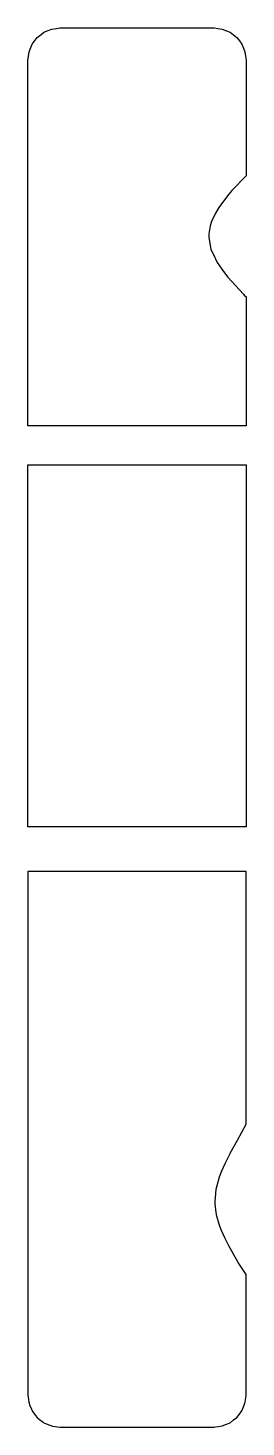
# Model space of a CAD drawing. Header units: metres. Extents: x 2.4 to 16, y -16 to 71.
import ezdxf

# ---------------------------------------------------------------- set-up
doc = ezdxf.new("R2010")
doc.units = ezdxf.units.M

msp = doc.modelspace()

# ---------------------------------------------------------------- linework, layer by layer
for p, q in [((2.986, 70.414), (3.217, 70.592)), ((3.217, 70.592), (3.4, 70.732)), ((3.4, 70.732), (3.67, 70.844)), ((3.67, 70.844), (3.882, 70.932)), ((3.882, 70.932), (4.172, 70.97)), ((4.172, 70.97), (4.4, 71)), ((4.4, 71), (6.295, 71)), ((6.295, 71), (13.78, 71)), ((13.78, 71), (14, 71)), ((14, 71), (14.246, 70.968)), ((14.246, 70.968), (14.518, 70.932)), ((14.518, 70.932), (14.771, 70.827)), ((14.771, 70.827), (15, 70.732)), ((15, 70.732), (15.217, 70.565)), ((15.217, 70.565), (15.414, 70.414)), ((2.468, 69.518), (2.58, 69.787)), ((2.58, 69.787), (2.668, 70)), ((2.668, 70), (2.846, 70.232)), ((2.846, 70.232), (2.986, 70.414)), ((15.414, 70.414), (15.581, 70.197)), ((15.581, 70.197), (15.732, 70)), ((15.732, 70), (15.837, 69.747)), ((15.837, 69.747), (15.932, 69.518)), ((2.4, 69), (2.43, 69.228)), ((2.4, 61.322), (2.4, 69)), ((2.43, 69.228), (2.468, 69.518)), ((15.932, 69.518), (15.968, 69.246)), ((15.968, 69.246), (16, 69)), ((16, 69), (16, 62.356)), ((16, 69), (16, 69)), ((16, 61.81), (15.104, 60.884)), ((16, 62.356), (16, 61.81)), ((2.4, 60.669), (2.4, 61.322)), ((2.4, 59.934), (2.4, 60.669)), ((14.849, 60.556), (14.301, 59.844)), ((15.104, 60.884), (14.849, 60.556)), ((2.4, 59.185), (2.4, 59.934)), ((2.4, 58.174), (2.4, 59.185)), ((14.074, 59.433), (13.851, 58.973)), ((14.301, 59.844), (14.074, 59.433)), ((13.768, 58.703), (13.685, 58.203)), ((13.851, 58.973), (13.768, 58.703)), ((2.4, 57.634), (2.4, 58.174)), ((2.4, 56.969), (2.4, 57.634)), ((13.685, 58.203), (13.675, 57.981)), ((13.675, 57.981), (13.757, 57.488)), ((13.757, 57.488), (13.811, 57.233)), ((2.4, 56.262), (2.4, 56.969)), ((13.811, 57.233), (13.963, 56.907)), ((13.963, 56.907), (14.199, 56.423)), ((2.4, 55.597), (2.4, 56.262)), ((14.199, 56.423), (14.592, 55.862)), ((14.592, 55.862), (14.869, 55.503)), ((2.4, 55.038), (2.4, 55.597)), ((2.4, 49.695), (2.4, 55.038)), ((14.869, 55.503), (15.831, 54.44)), ((15.831, 54.44), (15.878, 54.393)), ((15.878, 54.393), (16, 54.28)), ((16, 54.28), (16, 54.132)), ((16, 54.132), (16, 46.262)), ((2.4, 48.759), (2.4, 49.695)), ((2.4, 46.262), (2.4, 48.759)), ((12.2, 46.262), (2.4, 46.262)), ((16, 46.262), (12.2, 46.262)), ((2.4, 41.069), (2.4, 43.843)), ((2.4, 43.843), (6.2, 43.843)), ((6.2, 43.843), (16, 43.843)), ((16, 43.843), (16, 37.602)), ((16, 43.843), (16, 43.843)), ((2.4, 37.602), (2.4, 41.069)), ((2.4, 37.19), (2.4, 37.602)), ((16, 37.602), (16, 36.915)), ((2.4, 36.915), (2.4, 37.19)), ((2.4, 32.503), (2.4, 36.915)), ((16, 36.915), (16, 33.476)), ((16, 33.476), (16, 28.254)), ((2.4, 28.254), (2.4, 32.503)), ((2.4, 27.836), (2.4, 28.254)), ((16, 28.254), (16, 27.21)), ((2.4, 27.21), (2.4, 27.836)), ((2.4, 23.941), (2.4, 27.21)), ((16, 27.21), (16, 21.326)), ((2.4, 21.326), (2.4, 23.941)), ((6.76, 21.326), (2.4, 21.326)), ((16, 21.326), (6.76, 21.326)), ((11.64, 18.55), (2.4, 18.55)), ((2.4, 18.55), (2.4, 15.34)), ((16, 18.55), (11.64, 18.55)), ((16, 12.666), (16, 18.55)), ((2.4, 15.34), (2.4, 12.666)), ((2.4, 12.666), (2.4, 10.862)), ((16, 10.862), (16, 12.666)), ((2.4, 10.862), (2.4, 9.961)), ((16, 5.374), (16, 10.862)), ((2.4, 9.961), (2.4, 6.74)), ((2.4, 6.74), (2.4, 3.654)), ((16, 2.824), (16, 5.374)), ((2.4, 3.654), (2.4, 1.135)), ((15.465, 1.845), (16, 2.824)), ((15.017, 1.026), (15.465, 1.845)), ((2.4, 1.135), (2.4, 0.308)), ((14.696, 0.377), (15.01, 1.014)), ((15.01, 1.014), (15.012, 1.018)), ((15.012, 1.018), (15.015, 1.022)), ((15.015, 1.022), (15.017, 1.026)), ((2.4, 0.308), (2.4, -0.509)), ((14.484, -0.077), (14.696, 0.377)), ((2.4, -0.509), (2.4, -1.16)), ((14.191, -0.975), (14.344, -0.451)), ((14.344, -0.451), (14.484, -0.077)), ((2.4, -1.16), (2.4, -1.808)), ((14.083, -1.751), (14.135, -1.212)), ((14.135, -1.212), (14.191, -0.975)), ((2.4, -1.808), (2.4, -2.406)), ((2.4, -2.406), (2.4, -2.9)), ((14.066, -1.939), (14.083, -1.751)), ((14.076, -2.123), (14.066, -1.939)), ((14.133, -2.657), (14.076, -2.123)), ((2.4, -2.9), (2.4, -3.522)), ((14.178, -2.883), (14.133, -2.657)), ((14.331, -3.39), (14.178, -2.883)), ((14.448, -3.735), (14.331, -3.39)), ((2.4, -3.522), (2.4, -4.152)), ((2.4, -4.152), (2.4, -4.174)), ((2.4, -4.174), (2.4, -13.965)), ((14.695, -4.268), (14.448, -3.735)), ((14.916, -4.731), (14.695, -4.268)), ((15.51, -5.764), (14.916, -4.731)), ((15.63, -5.958), (15.51, -5.764)), ((16, -6.514), (15.63, -5.958)), ((16, -7.106), (16, -6.514)), ((16, -14), (16, -7.106)), ((2.4, -13.965), (2.4, -14)), ((2.4, -14), (2.403, -14.044)), ((2.403, -14.044), (2.419, -14.145)), ((2.419, -14.145), (2.438, -14.29)), ((2.438, -14.29), (2.455, -14.463)), ((2.455, -14.463), (2.468, -14.518)), ((2.468, -14.518), (2.505, -14.627)), ((2.505, -14.627), (2.617, -14.897)), ((15.732, -15), (15.839, -14.741)), ((15.839, -14.741), (15.932, -14.518)), ((15.932, -14.518), (15.948, -14.434)), ((15.948, -14.434), (15.996, -14.071)), ((15.996, -14.071), (16, -14)), ((2.617, -14.897), (2.668, -15)), ((2.668, -15), (2.699, -15.05)), ((2.699, -15.05), (2.877, -15.282)), ((2.877, -15.282), (2.986, -15.414)), ((2.986, -15.414), (3.12, -15.524)), ((3.12, -15.524), (3.352, -15.703)), ((14.999, -15.732), (15.223, -15.561)), ((15.223, -15.561), (15.414, -15.414)), ((15.414, -15.414), (15.585, -15.192)), ((15.585, -15.192), (15.732, -15)), ((3.352, -15.703), (3.4, -15.732)), ((3.4, -15.732), (3.505, -15.784)), ((3.505, -15.784), (3.774, -15.895)), ((3.505, -15.784), (3.505, -15.784)), ((3.774, -15.895), (3.882, -15.932)), ((3.882, -15.932), (3.939, -15.945)), ((3.939, -15.945), (4.089, -15.969)), ((4.089, -15.969), (4.4, -16)), ((4.4, -16), (6.979, -16)), ((6.979, -16), (14, -16)), ((14, -16), (14.09, -15.992)), ((14.09, -15.992), (14.278, -15.963)), ((14.278, -15.963), (14.518, -15.932)), ((14.518, -15.932), (14.776, -15.825)), ((14.776, -15.825), (14.999, -15.732))]:
    msp.add_line(p, q)

doc.saveas('drawing.dxf')
